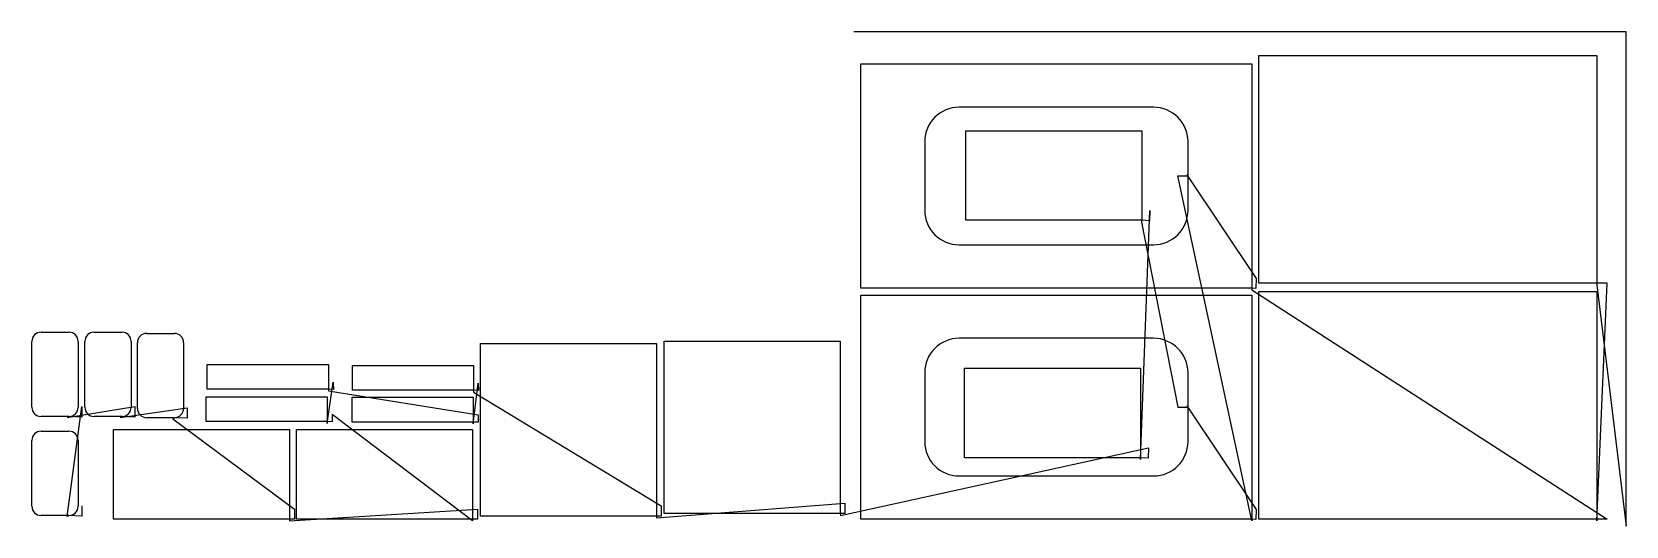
# Model space of a CAD drawing. Header units: metres. Extents: x 19 to 4651, y 0 to 1437.
import ezdxf

# ---------------------------------------------------------------- set-up
doc = ezdxf.new("R2010")
doc.units = ezdxf.units.M

msp = doc.modelspace()

# ---------------------------------------------------------------- linework, layer by layer
at = {"layer": 'TOOL_0'}
for p, q in [((2408.438, 1436.864), (2407.438, 1436.864)), ((4651.119, 1436.864), (2408.438, 1436.864)), ((4651.119, 1.002), (4651.119, 1436.864)), ((2427.468, 692.124), (2427.468, 1343.624)), ((2427.468, 1343.624), (3563.968, 1343.624)), ((3563.968, 1343.624), (3563.968, 692.124)), ((3584.283, 706.74), (3584.283, 1368.24)), ((3584.283, 1368.24), (4565.783, 1368.24)), ((4565.783, 1368.24), (4565.783, 706.74)), ((3278.219, 1217.873), (2713.219, 1217.873)), ((2613.219, 1117.873), (2613.219, 917.873)), ((2732.637, 889.024), (2732.637, 1149.524)), ((2732.637, 1149.524), (3244.137, 1149.524)), ((3244.137, 1149.524), (3244.137, 889.024)), ((3378.219, 1017.873), (3378.219, 1117.873)), ((3378.219, 1017.873), (3374.683, 1021.409)), ((3374.683, 1021.409), (3576.131, 720.051)), ((3564.001, 15.034), (3348.219, 1017.873)), ((3348.219, 1017.873), (3378.219, 1017.873)), ((3378.219, 917.872), (3378.219, 1017.873)), ((3244.137, 889.024), (2732.637, 889.024)), ((3240.057, 193.963), (3266.832, 917.964)), ((3244.137, 889.024), (3243.55, 884.006)), ((3243.55, 884.006), (3348.22, 346.046)), ((3266.404, 887.874), (3244.137, 889.024)), ((3266.832, 917.964), (3266.404, 887.874)), ((2713.219, 817.873), (3278.219, 817.873)), ((3576.131, 720.051), (3575.469, 691.287)), ((4565.783, 706.74), (3584.283, 706.74)), ((4595.783, 706.74), (4565.783, 706.74)), ((4565.783, 706.74), (4565.783, 701.74)), ((4565.783, 701.74), (4651.119, 0.002)), ((4565.784, 15.201), (4595.783, 706.74)), ((3563.968, 692.124), (2427.468, 692.124)), ((2427.47, 20.296), (2427.47, 671.796)), ((2427.47, 671.796), (3563.97, 671.796)), ((3575.469, 691.287), (3563.968, 692.124)), ((3563.968, 692.124), (3563.999, 686.862)), ((3563.97, 671.796), (3563.97, 20.296)), ((3563.999, 686.862), (4595.784, 20.201)), ((3584.284, 20.201), (3584.284, 681.701)), ((3584.284, 681.701), (4565.784, 681.701)), ((4565.784, 681.701), (4565.784, 20.201)), ((46.154, 563.818), (126.554, 563.818)), ((200.143, 563.817), (280.543, 563.817)), ((352.734, 560.314), (433.134, 560.314)), ((19.154, 345.818), (19.154, 536.818)), ((153.554, 536.818), (153.554, 345.818)), ((173.143, 345.817), (173.143, 536.817)), ((307.543, 536.817), (307.543, 345.817)), ((325.734, 342.314), (325.734, 533.314)), ((460.134, 533.314), (460.134, 342.314)), ((1322.298, 29.442), (1322.298, 530.942)), ((1322.298, 530.942), (1833.798, 530.942)), ((1833.798, 530.942), (1833.798, 29.442)), ((1856.194, 36.448), (1856.194, 537.948)), ((1856.194, 537.948), (2367.694, 537.948)), ((2367.694, 537.948), (2367.694, 36.448)), ((3278.22, 546.046), (2713.22, 546.046)), ((528.751, 397.963), (528.751, 469.963)), ((528.751, 469.963), (880.751, 469.963)), ((880.751, 469.963), (880.751, 397.963)), ((950.21, 394.81), (950.21, 466.81)), ((950.21, 466.81), (1302.21, 466.81)), ((1302.21, 466.81), (1302.21, 394.81)), ((877.238, 298.727), (894.644, 418.637)), ((894.644, 418.637), (895.074, 397.268)), ((2613.22, 446.046), (2613.22, 246.046)), ((2729.144, 198.981), (2729.144, 459.481)), ((2729.144, 459.481), (3240.644, 459.481)), ((3240.644, 459.481), (3240.644, 198.981)), ((3378.22, 346.046), (3378.22, 446.046)), ((525.26, 303.739), (525.26, 375.739)), ((525.26, 375.739), (877.26, 375.739)), ((880.751, 397.963), (528.751, 397.963)), ((877.26, 375.739), (877.26, 303.739)), ((880.751, 397.963), (880.729, 392.951)), ((880.729, 392.951), (1315.405, 323.362)), ((895.074, 397.268), (880.751, 397.963)), ((949.512, 302.688), (949.512, 374.688)), ((949.512, 374.688), (1301.512, 374.688)), ((1302.21, 394.81), (950.21, 394.81)), ((1301.49, 297.676), (1316.103, 415.483)), ((1301.512, 374.688), (1301.512, 302.688)), ((1302.21, 394.81), (1302.188, 389.798)), ((1302.188, 389.798), (1847.516, 59.401)), ((1316.533, 394.115), (1302.21, 394.81)), ((1316.103, 415.483), (1316.533, 394.115)), ((121.702, 27.903), (164.141, 347.421)), ((121.703, 315.828), (318.13, 347.42)), ((164.141, 347.421), (164.141, 317.173)), ((275.692, 315.827), (470.721, 343.917)), ((318.13, 347.42), (318.13, 317.172)), ((470.721, 343.917), (470.721, 313.669)), ((1299.366, 15.249), (891.152, 324.413)), ((891.152, 324.413), (891.583, 303.044)), ((3348.22, 346.046), (3378.22, 346.046)), ((3378.22, 346.046), (3374.684, 349.582)), ((3374.684, 349.582), (3576.133, 48.224)), ((3378.22, 246.045), (3378.22, 346.046)), ((126.554, 318.818), (46.154, 318.818)), ((126.554, 318.818), (121.703, 315.828)), ((164.141, 317.173), (126.554, 318.818)), ((280.543, 318.817), (200.143, 318.817)), ((256.255, 20.339), (256.255, 280.839)), ((256.255, 280.839), (767.755, 280.839)), ((280.543, 318.817), (275.692, 315.827)), ((318.13, 317.172), (280.543, 318.817)), ((433.134, 315.314), (352.734, 315.314)), ((433.134, 315.314), (428.283, 312.324)), ((428.283, 312.324), (782.199, 48.849)), ((470.721, 313.669), (433.134, 315.314)), ((877.26, 303.739), (525.26, 303.739)), ((767.755, 280.839), (767.755, 20.339)), ((788.055, 20.34), (788.055, 280.84)), ((788.055, 280.84), (1299.555, 280.84)), ((877.26, 303.739), (877.238, 298.727)), ((891.583, 303.044), (877.26, 303.739)), ((1301.512, 302.688), (949.512, 302.688)), ((1299.555, 280.84), (1299.555, 20.34)), ((1301.512, 302.688), (1301.49, 297.676)), ((1315.835, 301.993), (1301.512, 302.688)), ((1315.405, 323.362), (1315.835, 301.993)), ((19.153, 57.893), (19.153, 248.893)), ((46.153, 275.893), (126.553, 275.893)), ((153.553, 248.893), (153.553, 57.893)), ((2368.079, 31.299), (3263.339, 227.922)), ((3240.644, 198.981), (2729.144, 198.981)), ((3240.644, 198.981), (3240.057, 193.963)), ((3262.911, 197.831), (3240.644, 198.981)), ((3263.339, 227.922), (3262.911, 197.831)), ((2713.22, 146.046), (3278.22, 146.046)), ((164.14, 59.496), (164.14, 29.248)), ((767.566, 15.248), (1313.999, 48.85)), ((782.199, 48.849), (782.199, 20.199)), ((1313.999, 48.85), (1313.999, 20.2)), ((1834.183, 24.293), (2381.412, 66.407)), ((1847.516, 59.401), (1847.655, 29.308)), ((2381.412, 66.407), (2381.551, 36.314)), ((3576.133, 48.224), (3575.471, 19.459)), ((126.553, 30.893), (46.153, 30.893)), ((126.553, 30.893), (121.702, 27.903)), ((164.14, 29.248), (126.553, 30.893)), ((767.755, 20.339), (256.255, 20.339)), ((767.755, 20.339), (767.566, 15.248)), ((782.199, 20.199), (767.755, 20.339)), ((1299.555, 20.34), (788.055, 20.34)), ((1299.555, 20.34), (1299.366, 15.249)), ((1313.999, 20.2), (1299.555, 20.34)), ((1833.798, 29.442), (1322.298, 29.442)), ((1847.655, 29.308), (1833.798, 29.442)), ((1833.798, 29.442), (1834.183, 24.293)), ((2367.694, 36.448), (1856.194, 36.448)), ((2381.551, 36.314), (2367.694, 36.448)), ((2367.694, 36.448), (2368.079, 31.299)), ((3563.97, 20.296), (2427.47, 20.296)), ((3575.471, 19.459), (3563.97, 20.296)), ((3563.97, 20.296), (3564.001, 15.034)), ((4565.784, 20.201), (3584.284, 20.201)), ((4595.784, 20.201), (4565.784, 20.201)), ((4565.784, 20.201), (4565.784, 15.201)), ((4651.119, 0.002), (4651.119, 1.002)), ((4651.119, 1.002), (4651.119, 0.002)), ((4651.119, 0.002), (4651.119, 1.002))]:
    msp.add_line(p, q, dxfattribs=at)
for centre, radius, start, end in [((2713.219, 1117.873), 100, 90, 180), ((3278.219, 1117.873), 100, 0, 90), ((2713.219, 917.873), 100, 180, 270), ((3278.219, 917.873), 100, 270, 359.999427), ((46.154, 536.818), 27, 90, 180), ((126.554, 536.818), 27, 0, 90), ((200.143, 536.817), 27, 90, 180), ((280.543, 536.817), 27, 0, 90), ((352.734, 533.314), 27, 90, 180), ((433.134, 533.314), 27, 0, 90), ((2713.22, 446.046), 100, 90, 180), ((3278.22, 446.046), 100, 0, 90), ((46.154, 345.818), 27, 180, 270), ((126.554, 345.818), 27, 270, 0), ((200.143, 345.817), 27, 180, 270), ((280.543, 345.817), 27, 270, 0), ((352.734, 342.314), 27, 180, 270), ((433.134, 342.314), 27, 270, 0), ((46.153, 248.893), 27, 90, 180), ((126.553, 248.893), 27, 0, 90), ((2713.22, 246.046), 100, 180, 270), ((3278.22, 246.046), 100, 270, 359.999427), ((46.153, 57.893), 27, 180, 270), ((126.553, 57.893), 27, 270, 0)]:
    msp.add_arc(centre, radius, start, end, dxfattribs=at)

doc.saveas('drawing.dxf')
